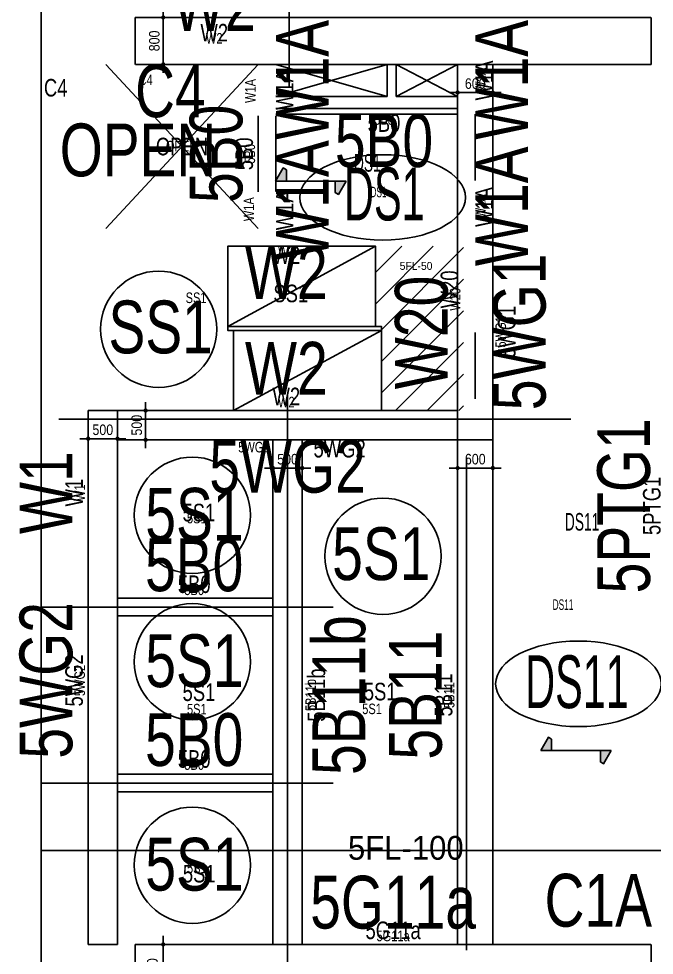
# Model space of a CAD drawing. Header units: millimetres. Extents: x 90970 to 179136, y 102485 to 153500.
# Drawn here: x 90970 to 101807, y 128520 to 144483 of the extents above; entities that cross this region are included whole.
import ezdxf
from ezdxf.enums import TextEntityAlignment as Align

# ---------------------------------------------------------------- set-up
doc = ezdxf.new("R2010")
doc.units = ezdxf.units.MM
doc.linetypes.add('HID', pattern=[2.3, 1.5, -0.8])
doc.layers.get('Defpoints').update_dxf_attribs({"color": 159})
for name, color, linetype in [('^DECK', 130, 'Continuous'), ('A-CEN', 1, 'Continuous'), ('A-HAT', 251, 'Continuous'), ('A-OPEN', 1, 'Continuous'), ('A-TEXT-NOTE', 7, 'Continuous'), ('A-TEXT-NOTE @ 100', 7, 'Continuous'), ('A-TEXT-NOTE @ 300', 7, 'Continuous'), ('A-TEXT-NOTE @ 60', 7, 'Continuous'), ('BEAM-TEXT', 4, 'Continuous'), ('BEAM-TEXT @ 100', 4, 'Continuous'), ('BEAM-TEXT @ 300', 4, 'Continuous'), ('BEAM-TEXT @ 60', 4, 'Continuous'), ('COLUMN-TEXT', 2, 'Continuous'), ('COLUMN-TEXT @ 100', 2, 'Continuous'), ('COLUMN-TEXT @ 300', 2, 'Continuous'), ('COLUMN-TEXT @ 60', 2, 'Continuous'), ('DECK-PL', 4, 'Continuous'), ('DECK-SLAB', 4, 'Continuous'), ('DECK-SLAB @ 100', 4, 'Continuous'), ('DECK-SLAB @ 300', 4, 'Continuous'), ('DECK-SLAB @ 60', 4, 'Continuous'), ('GIRDER-TEXT', 7, 'Continuous'), ('GIRDER-TEXT @ 100', 7, 'Continuous'), ('GIRDER-TEXT @ 300', 7, 'Continuous'), ('GIRDER-TEXT @ 60', 7, 'Continuous'), ('TXT-SLAB', 6, 'Continuous'), ('TXT-SLAB @ 100', 6, 'Continuous'), ('TXT-SLAB @ 300', 6, 'Continuous'), ('TXT-SLAB @ 60', 6, 'Continuous'), ('WALL-TEXT', 6, 'Continuous'), ('WALL-TEXT @ 100', 6, 'Continuous'), ('WALL-TEXT @ 300', 6, 'Continuous'), ('WALL-TEXT @ 60', 6, 'Continuous'), ('레벨', 40, 'Continuous'), ('보(beam)', 4, 'HID'), ('보(girder)', 7, 'HID'), ('슬래브라인', 7, 'Continuous')]:
    doc.layers.add(name, color=color, linetype=linetype)
doc.layers.add('NOPLOT', color=191, linetype='Continuous', plot=False)
doc.styles.add('Gdim', font='Dotum.ttf', dxfattribs={"width": 0.9})
doc.styles.add('Gtx', font='Dotum.ttf')
doc.dimstyles.new('Gdim200', dxfattribs={"dimscale": 200, "dimtxt": 3, "dimasz": 1.2, "dimexe": 2, "dimexo": 3, "dimgap": 1, "dimtad": 1, "dimdsep": 46, "dimlunit": 6, "dimtxsty": 'Gdim', "dimblk1": '_CIDOT', "dimblk2": '_CIDOT', "dimsah": 1, "dimcen": 2.5, "dimdle": 2, "dimclrd": 1, "dimclre": 1, "dimclrt": 3, "dimazin": 2, "dimtfac": 1, "dimtix": 1, "dimtmove": 2, "dimatfit": 3, "dimldrblk": '_CIDOT', "dimfxl": 0, "dimtolj": 1, "dimtzin": 0, "dimarcsym": 0})

# ---------------------------------------------------------------- blocks, each defined once
blk = doc.blocks.new('_CIDOT')
at = {"color": 0, "linetype": 'ByBlock'}
blk.add_line((2, 0), (-1, 0), dxfattribs=at)
at = {"color": 0, "linetype": 'ByBlock', "const_width": 0.5}
blk.add_lwpolyline([(-0.25, 0, 1), (0.25, 0, 1)], format="xyb", close=True, dxfattribs=at)
blk = doc.blocks.new('*D255')
at = {"layer": 'Defpoints', "color": 155, "lineweight": -2, "transparency": 16777216}
for p, q in [((-1925, 650), (-1505, 650)), ((-1625, 222), (-1625, 578)), ((-1925, 150), (-1505, 150))]:
    blk.add_line(p, q, dxfattribs=at)
at = {"layer": 'Defpoints', "color": 0, "transparency": 16777216}
for p in [(-2105, 650), (-1625, 650), (-2105, 150)]:
    blk.add_point(p, dxfattribs=at)
at = {"layer": 'Defpoints', "color": 155, "lineweight": -2, "transparency": 16777216, "xscale": 71.99999999999994, "yscale": 71.99999999999994, "zscale": 71.99999999999994}
for p, rotation in [((-1625, 650), 90), ((-1625, 150), 270)]:
    blk.add_blockref('_CIDOT', p, dxfattribs=dict(at, rotation=rotation))
at = {"layer": 'Defpoints', "color": 3, "transparency": 16777216, "insert": (-1776, 400), "char_height": 180, "attachment_point": 5, "rotation": 90, "style": 'Gdim'}
blk.add_mtext('\\A1;{\\C155;500}', dxfattribs=at)
blk = doc.blocks.new('*D305')
at = {"layer": 'Defpoints', "color": 155, "lineweight": -2, "transparency": 16777216}
for p, q in [((-1725, 800), (-1305, 800)), ((-1425, 72), (-1425, 728)), ((-1725, 0), (-1305, 0))]:
    blk.add_line(p, q, dxfattribs=at)
at = {"layer": 'Defpoints', "color": 0, "transparency": 16777216}
for p in [(-1905, 800), (-1425, 800), (-1905, 0)]:
    blk.add_point(p, dxfattribs=at)
at = {"layer": 'Defpoints', "color": 155, "lineweight": -2, "transparency": 16777216, "xscale": 71.99999999999994, "yscale": 71.99999999999994, "zscale": 71.99999999999994}
for p, rotation in [((-1425, 800), 90), ((-1425, 0), 270)]:
    blk.add_blockref('_CIDOT', p, dxfattribs=dict(at, rotation=rotation))
at = {"layer": 'Defpoints', "color": 3, "transparency": 16777216, "insert": (-1576, 400), "char_height": 180, "attachment_point": 5, "rotation": 90, "style": 'Gdim'}
blk.add_mtext('\\A1;{\\C155;800}', dxfattribs=at)
blk = doc.blocks.new('*D307')
at = {"layer": 'Defpoints', "color": 155, "lineweight": -2, "transparency": 16777216}
for p, q in [((-1725, 900), (-1305, 900)), ((-1425, -28), (-1425, 828)), ((-1725, -100), (-1305, -100))]:
    blk.add_line(p, q, dxfattribs=at)
at = {"layer": 'Defpoints', "color": 0, "transparency": 16777216}
for p in [(-1905, 900), (-1425, 900), (-1905, -100)]:
    blk.add_point(p, dxfattribs=at)
at = {"layer": 'Defpoints', "color": 155, "lineweight": -2, "transparency": 16777216, "xscale": 71.99999999999994, "yscale": 71.99999999999994, "zscale": 71.99999999999994}
for p, rotation in [((-1425, 900), 90), ((-1425, -100), 270)]:
    blk.add_blockref('_CIDOT', p, dxfattribs=dict(at, rotation=rotation))
at = {"layer": 'Defpoints', "color": 3, "transparency": 16777216, "insert": (-1593, 400), "char_height": 180, "attachment_point": 5, "rotation": 90, "style": 'Gdim'}
blk.add_mtext('\\A1;{\\C155;1,000}', dxfattribs=at)
blk = doc.blocks.new('*D329')
at = {"layer": 'Defpoints', "color": 155, "lineweight": -2, "transparency": 16777216}
for p, q in [((-1925, 650), (-1505, 650)), ((-1625, 222), (-1625, 578)), ((-1925, 150), (-1505, 150))]:
    blk.add_line(p, q, dxfattribs=at)
at = {"layer": 'Defpoints', "color": 0, "transparency": 16777216}
for p in [(-2105, 650), (-1625, 650), (-2105, 150)]:
    blk.add_point(p, dxfattribs=at)
at = {"layer": 'Defpoints', "color": 155, "lineweight": -2, "transparency": 16777216, "xscale": 71.99999999999994, "yscale": 71.99999999999994, "zscale": 71.99999999999994}
for p, rotation in [((-1625, 650), 90), ((-1625, 150), 270)]:
    blk.add_blockref('_CIDOT', p, dxfattribs=dict(at, rotation=rotation))
at = {"layer": 'Defpoints', "color": 3, "transparency": 16777216, "insert": (-1776, 400), "char_height": 180, "attachment_point": 5, "rotation": 90, "style": 'Gdim'}
blk.add_mtext('\\A1;{\\C155;500}', dxfattribs=at)
blk = doc.blocks.new('*D331')
at = {"layer": 'Defpoints', "color": 155, "lineweight": -2, "transparency": 16777216}
for p, q in [((-1925, 700), (-1505, 700)), ((-1625, 172), (-1625, 628)), ((-1925, 100), (-1505, 100))]:
    blk.add_line(p, q, dxfattribs=at)
at = {"layer": 'Defpoints', "color": 0, "transparency": 16777216}
for p in [(-2105, 700), (-1625, 700), (-2105, 100)]:
    blk.add_point(p, dxfattribs=at)
at = {"layer": 'Defpoints', "color": 155, "lineweight": -2, "transparency": 16777216, "xscale": 71.99999999999994, "yscale": 71.99999999999994, "zscale": 71.99999999999994}
for p, rotation in [((-1625, 700), 90), ((-1625, 100), 270)]:
    blk.add_blockref('_CIDOT', p, dxfattribs=dict(at, rotation=rotation))
at = {"layer": 'Defpoints', "color": 3, "transparency": 16777216, "insert": (-1776, 400), "char_height": 180, "attachment_point": 5, "rotation": 90, "style": 'Gdim'}
blk.add_mtext('\\A1;{\\C155;600}', dxfattribs=at)
blk = doc.blocks.new('*U1044')
at = {"layer": 'GIRDER-TEXT @ 100', "style": 'Gtx', "width": 0.8}
blk.add_text('5G11a', height=300, dxfattribs=at).set_placement((97354, 128705), align=Align.BOTTOM_CENTER)
at = {"layer": 'GIRDER-TEXT @ 300', "style": 'Gtx', "width": 0.8}
blk.add_text('5G11a', height=900, dxfattribs=at).set_placement((97354, 128705), align=Align.BOTTOM_CENTER)
at = {"layer": 'GIRDER-TEXT @ 60', "style": 'Gtx', "width": 0.8}
blk.add_text('5G11a', height=180, dxfattribs=at).set_placement((97354, 128705), align=Align.BOTTOM_CENTER)
blk = doc.blocks.new('*U1085')
at = {"layer": 'GIRDER-TEXT @ 100', "style": 'Gtx', "width": 0.8}
blk.add_text('5PTG1', height=300, rotation=90, dxfattribs=at).set_placement((102004, 136180), align=Align.BOTTOM_CENTER)
at = {"layer": 'GIRDER-TEXT @ 300', "style": 'Gtx', "width": 0.8}
blk.add_text('5PTG1', height=900, rotation=90, dxfattribs=at).set_placement((102004, 136180), align=Align.BOTTOM_CENTER)
at = {"layer": 'GIRDER-TEXT @ 60', "style": 'Gtx', "width": 0.8}
blk.add_text('5PTG1', height=180, rotation=90, dxfattribs=at).set_placement((103024, 136376), align=Align.BOTTOM_CENTER)
blk = doc.blocks.new('*U1096')
at = {"layer": 'GIRDER-TEXT @ 100', "style": 'Gtx', "width": 0.8}
blk.add_text('5WG2', height=300, rotation=90, dxfattribs=at).set_placement((92154, 133205), align=Align.BOTTOM_CENTER)
at = {"layer": 'GIRDER-TEXT @ 300', "style": 'Gtx', "width": 0.8}
blk.add_text('5WG2', height=900, rotation=90, dxfattribs=at).set_placement((92154, 133205), align=Align.BOTTOM_CENTER)
at = {"layer": 'GIRDER-TEXT @ 60', "style": 'Gtx', "width": 0.8}
blk.add_text('5WG2', height=180, rotation=90, dxfattribs=at).set_placement((92154, 133205), align=Align.BOTTOM_CENTER)
blk = doc.blocks.new('*U1098')
at = {"layer": 'GIRDER-TEXT @ 100', "style": 'Gtx', "width": 0.8}
blk.add_text('5WG2', height=300, dxfattribs=at).set_placement((96442, 137305), align=Align.TOP_CENTER)
at = {"layer": 'GIRDER-TEXT @ 300', "style": 'Gtx', "width": 0.8}
blk.add_text('5WG2', height=900, dxfattribs=at).set_placement((95554, 137305), align=Align.TOP_CENTER)
at = {"layer": 'GIRDER-TEXT @ 60', "style": 'Gtx', "width": 0.8}
blk.add_text('5WG2', height=180, dxfattribs=at).set_placement((94980, 137271), align=Align.TOP_CENTER)
blk = doc.blocks.new('*U1102')
at = {"layer": 'GIRDER-TEXT @ 100', "style": 'Gtx', "width": 0.8}
blk.add_text('5WG1', height=300, rotation=90, dxfattribs=at).set_placement((99141, 139145), align=Align.TOP_CENTER)
at = {"layer": 'GIRDER-TEXT @ 300', "style": 'Gtx', "width": 0.8}
blk.add_text('5WG1', height=900, rotation=90, dxfattribs=at).set_placement((99054, 139145), align=Align.TOP_CENTER)
at = {"layer": 'GIRDER-TEXT @ 60', "style": 'Gtx', "width": 0.8}
blk.add_text('5WG1', height=180, rotation=90, dxfattribs=at).set_placement((99099, 139146), align=Align.TOP_CENTER)
blk = doc.blocks.new('*D337')
at = {"layer": 'Defpoints', "color": 155, "lineweight": -2, "transparency": 16777216}
for p, q in [((-888, 600), (-468, 600)), ((-588, 72), (-588, 528)), ((-888, 0), (-468, 0))]:
    blk.add_line(p, q, dxfattribs=at)
at = {"layer": 'Defpoints', "color": 0, "transparency": 16777216}
for p in [(-1068, 600), (-588, 600), (-1068, 0)]:
    blk.add_point(p, dxfattribs=at)
at = {"layer": 'Defpoints', "color": 155, "lineweight": -2, "transparency": 16777216, "xscale": 71.99999999999994, "yscale": 71.99999999999994, "zscale": 71.99999999999994}
for p, rotation in [((-588, 600), 90), ((-588, 0), 270)]:
    blk.add_blockref('_CIDOT', p, dxfattribs=dict(at, rotation=rotation))
at = {"layer": 'Defpoints', "color": 3, "transparency": 16777216, "insert": (-738, 300), "char_height": 180, "attachment_point": 5, "rotation": 90, "style": 'Gdim'}
blk.add_mtext('\\A1;{\\C155;600}', dxfattribs=at)
blk = doc.blocks.new('*U1106')
at = {"layer": 'BEAM-TEXT @ 100', "style": 'Gtx', "width": 0.8}
blk.add_text('5B11', height=300, rotation=90, dxfattribs=at).set_placement((98454, 132955), align=Align.BOTTOM_CENTER)
at = {"layer": 'BEAM-TEXT @ 300', "style": 'Gtx', "width": 0.8}
blk.add_text('5B11', height=900, rotation=90, dxfattribs=at).set_placement((98454, 132955), align=Align.BOTTOM_CENTER)
at = {"layer": 'BEAM-TEXT @ 60', "style": 'Gtx', "width": 0.8}
blk.add_text('5B11', height=180, rotation=90, dxfattribs=at).set_placement((98454, 132955), align=Align.BOTTOM_CENTER)
blk = doc.blocks.new('*D339')
at = {"layer": 'Defpoints', "color": 155, "lineweight": -2, "transparency": 16777216}
for p, q in [((-888, 550), (-468, 550)), ((-588, 122), (-588, 478)), ((-888, 50), (-468, 50))]:
    blk.add_line(p, q, dxfattribs=at)
at = {"layer": 'Defpoints', "color": 0, "transparency": 16777216}
for p in [(-1068, 550), (-588, 550), (-1068, 50)]:
    blk.add_point(p, dxfattribs=at)
at = {"layer": 'Defpoints', "color": 155, "lineweight": -2, "transparency": 16777216, "xscale": 71.99999999999994, "yscale": 71.99999999999994, "zscale": 71.99999999999994}
for p, rotation in [((-588, 550), 90), ((-588, 50), 270)]:
    blk.add_blockref('_CIDOT', p, dxfattribs=dict(at, rotation=rotation))
at = {"layer": 'Defpoints', "color": 3, "transparency": 16777216, "insert": (-738, 300), "char_height": 180, "attachment_point": 5, "rotation": 90, "style": 'Gdim'}
blk.add_mtext('\\A1;{\\C155;500}', dxfattribs=at)
blk = doc.blocks.new('*U1107')
at = {"layer": 'BEAM-TEXT @ 100', "style": 'Gtx', "width": 0.8}
blk.add_text('5B11b', height=300, rotation=90, dxfattribs=at).set_placement((96285, 132955), align=Align.BOTTOM_CENTER)
at = {"layer": 'BEAM-TEXT @ 300', "style": 'Gtx', "width": 0.8}
blk.add_text('5B11b', height=900, rotation=90, dxfattribs=at).set_placement((97148, 132955), align=Align.BOTTOM_CENTER)
at = {"layer": 'BEAM-TEXT @ 60', "style": 'Gtx', "width": 0.8}
blk.add_text('5B11b', height=180, rotation=90, dxfattribs=at).set_placement((96092, 132955), align=Align.BOTTOM_CENTER)
blk = doc.blocks.new('*U1116')
at = {"layer": 'BEAM-TEXT @ 100', "style": 'Gtx', "width": 0.8}
blk.add_text('5B0', height=300, rotation=90, dxfattribs=at).set_placement((95054, 142180), align=Align.BOTTOM_CENTER)
at = {"layer": 'BEAM-TEXT @ 300', "style": 'Gtx', "width": 0.8}
blk.add_text('5B0', height=900, rotation=90, dxfattribs=at).set_placement((95054, 142180), align=Align.BOTTOM_CENTER)
at = {"layer": 'BEAM-TEXT @ 60', "style": 'Gtx', "width": 0.8}
blk.add_text('5B0', height=180, rotation=90, dxfattribs=at).set_placement((95054, 142180), align=Align.BOTTOM_CENTER)
blk = doc.blocks.new('*U1122')
at = {"layer": 'WALL-TEXT @ 100', "style": 'Gtx', "width": 0.8}
blk.add_text('W1', height=300, rotation=90, dxfattribs=at).set_placement((92154, 136405, 0), align=Align.BOTTOM_CENTER)
at = {"layer": 'WALL-TEXT @ 300', "style": 'Gtx', "width": 0.8}
blk.add_text('W1', height=900, rotation=90, dxfattribs=at).set_placement((92154, 136405, 0), align=Align.BOTTOM_CENTER)
at = {"layer": 'WALL-TEXT @ 60', "style": 'Gtx', "width": 0.8}
blk.add_text('W1', height=180, rotation=90, dxfattribs=at).set_placement((92154, 136405, 0), align=Align.BOTTOM_CENTER)
blk = doc.blocks.new('*U1134')
at = {"layer": 'WALL-TEXT @ 100', "style": 'Gtx', "width": 0.8}
blk.add_text('W2', height=300, dxfattribs=at).set_placement((95533, 137805, 0), align=Align.BOTTOM_CENTER)
at = {"layer": 'WALL-TEXT @ 300', "style": 'Gtx', "width": 0.8}
blk.add_text('W2', height=900, dxfattribs=at).set_placement((95533, 137805, 0), align=Align.BOTTOM_CENTER)
at = {"layer": 'WALL-TEXT @ 60', "style": 'Gtx', "width": 0.8}
blk.add_text('W2', height=180, dxfattribs=at).set_placement((95533, 137805, 0), align=Align.BOTTOM_CENTER)
blk = doc.blocks.new('*U1135')
at = {"layer": 'WALL-TEXT @ 100', "style": 'Gtx', "width": 0.8}
blk.add_text('W20', height=300, rotation=90, dxfattribs=at).set_placement((98554, 139870, 0), align=Align.BOTTOM_CENTER)
at = {"layer": 'WALL-TEXT @ 300', "style": 'Gtx', "width": 0.8}
blk.add_text('W20', height=900, rotation=90, dxfattribs=at).set_placement((98554, 139135, 0), align=Align.BOTTOM_CENTER)
at = {"layer": 'WALL-TEXT @ 60', "style": 'Gtx', "width": 0.8}
blk.add_text('W20', height=180, rotation=90, dxfattribs=at).set_placement((98555, 139701, 0), align=Align.BOTTOM_CENTER)
blk = doc.blocks.new('*U1136')
at = {"layer": 'WALL-TEXT @ 100', "style": 'Gtx', "width": 0.8}
blk.add_text('W2', height=300, dxfattribs=at).set_placement((95533, 140605, 0), align=Align.TOP_CENTER)
at = {"layer": 'WALL-TEXT @ 300', "style": 'Gtx', "width": 0.8}
blk.add_text('W2', height=900, dxfattribs=at).set_placement((95533, 140605, 0), align=Align.TOP_CENTER)
at = {"layer": 'WALL-TEXT @ 60', "style": 'Gtx', "width": 0.8}
blk.add_text('W2', height=180, dxfattribs=at).set_placement((95533, 140605, 0), align=Align.TOP_CENTER)
blk = doc.blocks.new('*U1137')
at = {"layer": 'WALL-TEXT @ 100', "style": 'Gtx', "width": 0.8}
blk.add_text('W2', height=300, dxfattribs=at).set_placement((94304, 144005, 0), align=Align.BOTTOM_CENTER)
at = {"layer": 'WALL-TEXT @ 300', "style": 'Gtx', "width": 0.8}
blk.add_text('W2', height=900, dxfattribs=at).set_placement((94304, 144005, 0), align=Align.BOTTOM_CENTER)
at = {"layer": 'WALL-TEXT @ 60', "style": 'Gtx', "width": 0.8}
blk.add_text('W2', height=180, dxfattribs=at).set_placement((94304, 144005, 0), align=Align.BOTTOM_CENTER)
blk = doc.blocks.new('*U1138')
at = {"layer": 'WALL-TEXT @ 100', "style": 'Gtx', "width": 0.8}
blk.add_text('W1A', height=300, rotation=90, dxfattribs=at).set_placement((95354, 143268, 0), align=Align.TOP_CENTER)
at = {"layer": 'WALL-TEXT @ 300', "style": 'Gtx', "width": 0.8}
blk.add_text('W1A', height=900, rotation=90, dxfattribs=at).set_placement((95354, 143442, 0), align=Align.TOP_CENTER)
at = {"layer": 'WALL-TEXT @ 60', "style": 'Gtx', "width": 0.8}
blk.add_text('W1A', height=180, rotation=90, dxfattribs=at).set_placement((94831, 143252, 0), align=Align.TOP_CENTER)
blk = doc.blocks.new('*U1139')
at = {"layer": 'WALL-TEXT @ 100', "style": 'Gtx', "width": 0.8}
blk.add_text('W1A', height=300, rotation=90, dxfattribs=at).set_placement((98754, 143430, 0), align=Align.TOP_CENTER)
at = {"layer": 'WALL-TEXT @ 300', "style": 'Gtx', "width": 0.8}
blk.add_text('W1A', height=900, rotation=90, dxfattribs=at).set_placement((98754, 143442, 0), align=Align.TOP_CENTER)
at = {"layer": 'WALL-TEXT @ 60', "style": 'Gtx', "width": 0.8}
blk.add_text('W1A', height=180, rotation=90, dxfattribs=at).set_placement((98754, 143442, 0), align=Align.TOP_CENTER)
blk = doc.blocks.new('*U1151')
at = {"layer": 'BEAM-TEXT @ 100', "style": 'Gtx', "width": 0.8}
blk.add_text('5B0', height=300, dxfattribs=at).set_placement((97198, 142855), align=Align.TOP_CENTER)
at = {"layer": 'BEAM-TEXT @ 300', "style": 'Gtx', "width": 0.8}
blk.add_text('5B0', height=900, dxfattribs=at).set_placement((97198, 142855), align=Align.TOP_CENTER)
at = {"layer": 'BEAM-TEXT @ 60', "style": 'Gtx', "width": 0.8}
blk.add_text('5B0', height=180, dxfattribs=at).set_placement((97198, 142855), align=Align.TOP_CENTER)
blk = doc.blocks.new('*U1219')
at = {"layer": 'COLUMN-TEXT @ 100', "color": 3, "style": 'Gtx', "width": 0.8}
blk.add_text('C4', height=300, dxfattribs=at).set_placement((91400, 143457), align=Align.TOP_LEFT)
at = {"layer": 'COLUMN-TEXT @ 300', "color": 3, "style": 'Gtx', "width": 0.8}
blk.add_text('C4', height=900, dxfattribs=at).set_placement((92954, 143705), align=Align.TOP_LEFT)
at = {"layer": 'COLUMN-TEXT @ 60', "color": 3, "style": 'Gtx', "width": 0.8}
blk.add_text('C4', height=180, dxfattribs=at).set_placement((93014, 143532), align=Align.TOP_LEFT)
blk = doc.blocks.new('*U1235')
at = {"layer": 'COLUMN-TEXT @ 100', "color": 3, "style": 'Gtx', "width": 0.8}
blk.add_text('C1A', height=300, dxfattribs=at).set_placement((102960, 127205), align=Align.TOP_LEFT)
at = {"layer": 'COLUMN-TEXT @ 300', "color": 3, "style": 'Gtx', "width": 0.8}
blk.add_text('C1A', height=900, dxfattribs=at).set_placement((99936, 129908), align=Align.TOP_LEFT)
at = {"layer": 'COLUMN-TEXT @ 60', "color": 3, "style": 'Gtx', "width": 0.8}
blk.add_text('C1A', height=180, dxfattribs=at).set_placement((102782, 127312), align=Align.TOP_LEFT)
blk = doc.blocks.new('*U1244')
at = {"layer": 'WALL-TEXT @ 100', "style": 'Gtx', "width": 0.8}
blk.add_text('W1A', height=300, rotation=90, dxfattribs=at).set_placement((98754, 141274, 0), align=Align.TOP_CENTER)
at = {"layer": 'WALL-TEXT @ 300', "style": 'Gtx', "width": 0.8}
blk.add_text('W1A', height=900, rotation=90, dxfattribs=at).set_placement((98754, 141286, 0), align=Align.TOP_CENTER)
at = {"layer": 'WALL-TEXT @ 60', "style": 'Gtx', "width": 0.8}
blk.add_text('W1A', height=180, rotation=90, dxfattribs=at).set_placement((98754, 141286, 0), align=Align.TOP_CENTER)
blk = doc.blocks.new('*U1245')
at = {"layer": 'WALL-TEXT @ 100', "style": 'Gtx', "width": 0.8}
blk.add_text('W1A', height=300, rotation=90, dxfattribs=at).set_placement((95354, 141218, 0), align=Align.TOP_CENTER)
at = {"layer": 'WALL-TEXT @ 300', "style": 'Gtx', "width": 0.8}
blk.add_text('W1A', height=900, rotation=90, dxfattribs=at).set_placement((95354, 141392, 0), align=Align.TOP_CENTER)
at = {"layer": 'WALL-TEXT @ 60', "style": 'Gtx', "width": 0.8}
blk.add_text('W1A', height=180, rotation=90, dxfattribs=at).set_placement((94804, 141237, 0), align=Align.TOP_CENTER)
blk = doc.blocks.new('*U1265')
at = {"layer": 'TXT-SLAB @ 100', "style": 'Gtx', "width": 0.8}
blk.add_text('SS1', height=300, dxfattribs=at).set_placement((95312, 139651))
at = {"layer": 'TXT-SLAB @ 300', "style": 'Gtx', "width": 0.8}
blk.add_text('SS1', height=900, dxfattribs=at).set_placement((92500, 138780))
at = {"layer": 'TXT-SLAB @ 60', "style": 'Gtx', "width": 0.8}
blk.add_text('SS1', height=180, dxfattribs=at).set_placement((93816, 139637))
blk = doc.blocks.new('*U1272')
at = {"layer": 'TXT-SLAB @ 100', "style": 'Gtx', "width": 0.8}
blk.add_text('5S1', height=300, dxfattribs=at).set_placement((96854, 132864))
at = {"layer": 'TXT-SLAB @ 300', "style": 'Gtx', "width": 0.8}
blk.add_text('5S1', height=900, dxfattribs=at).set_placement((96314, 134915))
at = {"layer": 'TXT-SLAB @ 60', "style": 'Gtx', "width": 0.8}
blk.add_text('5S1', height=180, dxfattribs=at).set_placement((96827, 132630))
blk = doc.blocks.new('*U1275')
at = {"layer": 'DECK-SLAB @ 100', "style": 'Gtx', "width": 0.6}
blk.add_text('DS1', height=300, dxfattribs=at).set_placement((96685, 141876, 0))
at = {"layer": 'DECK-SLAB @ 300', "style": 'Gtx', "width": 0.6}
blk.add_text('DS1', height=900, dxfattribs=at).set_placement((96517, 141046, 0))
at = {"layer": 'DECK-SLAB @ 60', "style": 'Gtx', "width": 0.6}
blk.add_text('DS1', height=180, dxfattribs=at).set_placement((96967, 141440, 0))
blk = doc.blocks.new('*U1276')
at = {"layer": 'DECK-SLAB @ 100', "style": 'Gtx', "width": 0.6}
blk.add_text('DS11', height=300, dxfattribs=at).set_placement((100281, 135758, 0))
at = {"layer": 'DECK-SLAB @ 300', "style": 'Gtx', "width": 0.6}
blk.add_text('DS11', height=900, dxfattribs=at).set_placement((99606, 132732, 0))
at = {"layer": 'DECK-SLAB @ 60', "style": 'Gtx', "width": 0.6}
blk.add_text('DS11', height=180, dxfattribs=at).set_placement((100074, 134407, 0))
blk = doc.blocks.new('*U1337')
at = {"layer": 'A-TEXT-NOTE @ 100', "style": 'Gtx', "width": 0.8}
blk.add_text('OPEN', height=300, dxfattribs=at).set_placement((93754, 142305), align=Align.MIDDLE_CENTER)
at = {"layer": 'A-TEXT-NOTE @ 300', "style": 'Gtx', "width": 0.8}
blk.add_text('OPEN', height=900, dxfattribs=at).set_placement((93004, 142247), align=Align.MIDDLE_CENTER)
at = {"layer": 'A-TEXT-NOTE @ 60', "style": 'Gtx', "width": 0.8}
blk.add_text('OPEN', height=180, dxfattribs=at).set_placement((93747, 142311), align=Align.MIDDLE_CENTER)
blk = doc.blocks.new('A$C58C40D4B')
at = {"layer": 'DECK-PL'}
for points in [[(600, 2), (471, 228), (415, 196), (415, 2)], [(-600, 2), (-471, -223), (-415, -192), (-415, 2)]]:
    blk.add_hatch(color=256, dxfattribs=at).paths.add_polyline_path(points)
blk.add_line((-600, 2), (600, 2), dxfattribs=at)
for points in [[(600, 2), (471, 228), (415, 196), (415, 2), (415, 2), (471, 2), (600, 2)], [(-600, 2), (-471, -223), (-415, -192), (-415, 2), (-415, 2), (-471, 2), (-600, 2)]]:
    blk.add_lwpolyline(points, dxfattribs=at)
blk = doc.blocks.new('*U1349')
at = {"layer": 'TXT-SLAB @ 100', "style": 'Gtx', "width": 0.8}
blk.add_text('5S1', height=300, dxfattribs=at).set_placement((93763, 135915))
at = {"layer": 'TXT-SLAB @ 300', "style": 'Gtx', "width": 0.8}
blk.add_text('5S1', height=900, dxfattribs=at).set_placement((93128, 135587))
at = {"layer": 'TXT-SLAB @ 60', "style": 'Gtx', "width": 0.8}
blk.add_text('5S1', height=180, dxfattribs=at).set_placement((93839, 135882))
blk = doc.blocks.new('*U1350')
at = {"layer": 'TXT-SLAB @ 100', "style": 'Gtx', "width": 0.8}
blk.add_text('5S1', height=300, dxfattribs=at).set_placement((93764, 132854))
at = {"layer": 'TXT-SLAB @ 300', "style": 'Gtx', "width": 0.8}
blk.add_text('5S1', height=900, dxfattribs=at).set_placement((93128, 133090))
at = {"layer": 'TXT-SLAB @ 60', "style": 'Gtx', "width": 0.8}
blk.add_text('5S1', height=180, dxfattribs=at).set_placement((93839, 132625))
blk = doc.blocks.new('*U1351')
at = {"layer": 'TXT-SLAB @ 100', "style": 'Gtx', "width": 0.8}
blk.add_text('5S1', height=300, dxfattribs=at).set_placement((93769, 129761))
at = {"layer": 'TXT-SLAB @ 300', "style": 'Gtx', "width": 0.8}
blk.add_text('5S1', height=900, dxfattribs=at).set_placement((93128, 129622))
at = {"layer": 'TXT-SLAB @ 60', "style": 'Gtx', "width": 0.8}
blk.add_text('5S1', height=180, dxfattribs=at).set_placement((93839, 129917))
blk = doc.blocks.new('*U1352')
at = {"layer": 'BEAM-TEXT @ 100', "style": 'Gtx', "width": 0.8}
blk.add_text('5B0', height=300, dxfattribs=at).set_placement((93962, 134605), align=Align.BOTTOM_CENTER)
at = {"layer": 'BEAM-TEXT @ 300', "style": 'Gtx', "width": 0.8}
blk.add_text('5B0', height=900, dxfattribs=at).set_placement((93962, 134455), align=Align.BOTTOM_CENTER)
at = {"layer": 'BEAM-TEXT @ 60', "style": 'Gtx', "width": 0.8}
blk.add_text('5B0', height=180, dxfattribs=at).set_placement((93962, 134605), align=Align.BOTTOM_CENTER)
blk = doc.blocks.new('*U1353')
at = {"layer": 'BEAM-TEXT @ 100', "style": 'Gtx', "width": 0.8}
blk.add_text('5B0', height=300, dxfattribs=at).set_placement((93962, 131626), align=Align.BOTTOM_CENTER)
at = {"layer": 'BEAM-TEXT @ 300', "style": 'Gtx', "width": 0.8}
blk.add_text('5B0', height=900, dxfattribs=at).set_placement((93962, 131476), align=Align.BOTTOM_CENTER)
at = {"layer": 'BEAM-TEXT @ 60', "style": 'Gtx', "width": 0.8}
blk.add_text('5B0', height=180, dxfattribs=at).set_placement((93962, 131626), align=Align.BOTTOM_CENTER)
blk = doc.blocks.new('*U256')
at = {"layer": 'Defpoints'}
for p, q in [((-2105.451, 650), (-2105.451, 150)), ((6994.549, 650), (6994.549, 150))]:
    blk.add_line(p, q, dxfattribs=at)
at = {"layer": '보(girder)'}
for p, q in [((-2105.451, 650), (6994.549, 650)), ((6994.549, 150), (-2105.451, 150))]:
    blk.add_line(p, q, dxfattribs=at)
at = {"layer": 'Defpoints'}
dim = blk.add_linear_dim(base=(-1625.451, 650), p1=(-2105.451, 150), p2=(-2105.451, 650), angle=90, text='{\\C155;<>}', dimstyle='Gdim200', override={"dimscale": 60, "dimzin": 8, "dimclrd": 155, "dimclre": 155}, dxfattribs=at)
dim.commit()
dim.dimension.update_dxf_attribs({"geometry": '*D255', "text_midpoint": (-1775.573, 400)})
blk = doc.blocks.new('*U306')
at = {"layer": 'Defpoints'}
for p, q in [((-1905.451, 800), (-1905.451, 0)), ((6894.549, 800), (6894.549, 0))]:
    blk.add_line(p, q, dxfattribs=at)
at = {"layer": '보(girder)'}
for p, q in [((-1905.451, 800), (6894.549, 800)), ((6894.549, 0), (-1905.451, 0))]:
    blk.add_line(p, q, dxfattribs=at)
at = {"layer": 'Defpoints'}
dim = blk.add_linear_dim(base=(-1425.451, 800), p1=(-1905.451, 0), p2=(-1905.451, 800), angle=90, text='{\\C155;<>}', dimstyle='Gdim200', override={"dimscale": 60, "dimzin": 8, "dimclrd": 155, "dimclre": 155}, dxfattribs=at)
dim.commit()
dim.dimension.update_dxf_attribs({"geometry": '*D305', "text_midpoint": (-1575.573, 400)})
blk = doc.blocks.new('*U308')
at = {"layer": 'Defpoints'}
for p, q in [((-1905.451, 900), (-1905.451, -100)), ((6894.549, 900), (6894.549, -100))]:
    blk.add_line(p, q, dxfattribs=at)
at = {"layer": '보(girder)'}
for p, q in [((-1905.451, 900), (6894.549, 900)), ((6894.549, -100), (-1905.451, -100))]:
    blk.add_line(p, q, dxfattribs=at)
at = {"layer": 'Defpoints'}
dim = blk.add_linear_dim(base=(-1425.451, 900), p1=(-1905.451, -100), p2=(-1905.451, 900), angle=90, text='{\\C155;<>}', dimstyle='Gdim200', override={"dimscale": 60, "dimzin": 8, "dimclrd": 155, "dimclre": 155}, dxfattribs=at)
dim.commit()
dim.dimension.update_dxf_attribs({"geometry": '*D307', "text_midpoint": (-1592.914, 400)})
blk = doc.blocks.new('*U330')
at = {"layer": 'Defpoints'}
for p, q in [((-2105.451, 650), (-2105.451, 150)), ((3694.549, 650), (3694.549, 150))]:
    blk.add_line(p, q, dxfattribs=at)
at = {"layer": '보(girder)'}
for p, q in [((-2105.451, 650), (3694.549, 650)), ((3694.549, 150), (-2105.451, 150))]:
    blk.add_line(p, q, dxfattribs=at)
at = {"layer": 'Defpoints'}
dim = blk.add_linear_dim(base=(-1625.451, 650), p1=(-2105.451, 150), p2=(-2105.451, 650), angle=90, text='{\\C155;<>}', dimstyle='Gdim200', override={"dimscale": 60, "dimzin": 8, "dimclrd": 155, "dimclre": 155}, dxfattribs=at)
dim.commit()
dim.dimension.update_dxf_attribs({"geometry": '*D329', "text_midpoint": (-1775.573, 400)})
blk = doc.blocks.new('*U332')
at = {"layer": 'Defpoints'}
for p, q in [((-2105.451, 700), (-2105.451, 100)), ((4294.549, 700), (4294.549, 100))]:
    blk.add_line(p, q, dxfattribs=at)
at = {"layer": '보(girder)'}
for p, q in [((-2105.451, 700), (4294.549, 700)), ((4294.549, 100), (-2105.451, 100))]:
    blk.add_line(p, q, dxfattribs=at)
at = {"layer": 'Defpoints'}
dim = blk.add_linear_dim(base=(-1625.451, 700), p1=(-2105.451, 100), p2=(-2105.451, 700), angle=90, text='{\\C155;<>}', dimstyle='Gdim200', override={"dimscale": 60, "dimzin": 8, "dimclrd": 155, "dimclre": 155}, dxfattribs=at)
dim.commit()
dim.dimension.update_dxf_attribs({"geometry": '*D331', "text_midpoint": (-1775.573, 400)})
blk = doc.blocks.new('*U338')
at = {"layer": 'Defpoints'}
for p, q in [((-1067.879, 600), (-1067.879, 0)), ((7532.121, 600), (7532.121, 0))]:
    blk.add_line(p, q, dxfattribs=at)
at = {"layer": '보(beam)'}
for p, q in [((7532.121, 600), (-1067.879, 600)), ((-1067.879, 0), (7532.121, 0))]:
    blk.add_line(p, q, dxfattribs=at)
at = {"layer": 'Defpoints'}
dim = blk.add_linear_dim(base=(-587.879, 600), p1=(-1067.879, 0), p2=(-1067.879, 600), angle=90, text='{\\C155;<>}', dimstyle='Gdim200', override={"dimscale": 60, "dimzin": 8, "dimclrd": 155, "dimclre": 155}, dxfattribs=at)
dim.commit()
dim.dimension.update_dxf_attribs({"geometry": '*D337', "text_midpoint": (-738.001, 300)})
blk = doc.blocks.new('*U340')
at = {"layer": 'Defpoints'}
for p, q in [((-1067.879, 550), (-1067.879, 50)), ((7532.121, 550), (7532.121, 50))]:
    blk.add_line(p, q, dxfattribs=at)
at = {"layer": '보(beam)'}
for p, q in [((7532.121, 550), (-1067.879, 550)), ((-1067.879, 50), (7532.121, 50))]:
    blk.add_line(p, q, dxfattribs=at)
at = {"layer": 'Defpoints'}
dim = blk.add_linear_dim(base=(-587.879, 550), p1=(-1067.879, 50), p2=(-1067.879, 550), angle=90, text='{\\C155;<>}', dimstyle='Gdim200', override={"dimscale": 60, "dimzin": 8, "dimclrd": 155, "dimclre": 155}, dxfattribs=at)
dim.commit()
dim.dimension.update_dxf_attribs({"geometry": '*D339', "text_midpoint": (-738.001, 300)})

msp = doc.modelspace()

# ---------------------------------------------------------------- hatches: boundary and pattern name
at = {"layer": 'A-HAT', "transparency": 33554687}
h = msp.add_hatch(dxfattribs=at)
h.set_pattern_fill('ANSI31', color=256, scale=120)
h.paths.add_polyline_path([(97154, 137805), (97154, 139240), (97054, 139240), (97054, 140605), (98554, 140605), (98554, 137805)])

# ---------------------------------------------------------------- linework, layer by layer
at = {"layer": '^DECK', "color": 0}
for centre in [(93356, 139191), (93930, 136020), (97181, 135321), (93930, 133523), (93930, 130055)]:
    msp.add_circle(centre, 991, dxfattribs=at)
for centre in [(97176, 141437), (100514, 133147)]:
    msp.add_ellipse(centre, major_axis=(1412, 0), ratio=0.516176, dxfattribs=at)
at = {"layer": 'A-CEN'}
for p, q in [((95579, 150915), (95579, 143310)), ((95554, 138081), (95554, 127460)), ((98604, 128605), (98604, 137005)), ((91354, 134455), (96329, 134455)), ((91354, 131455), (96329, 131455))]:
    msp.add_line(p, q, dxfattribs=at)
at = {"layer": 'A-HAT'}
msp.add_line((91654, 137655), (100383, 137655), dxfattribs=at)
at = {"layer": 'A-OPEN'}
for p, q in [((95054, 140905), (92454, 143705)), ((95054, 143705), (92454, 140905)), ((95354, 143155), (97254, 143705)), ((97254, 143155), (95354, 143705)), ((97404, 143705), (98454, 143155)), ((98454, 143705), (97404, 143155)), ((97054, 140605), (94534, 139240)), ((97154, 139170), (94634, 137805))]:
    msp.add_line(p, q, dxfattribs=at)
at = {"layer": 'A-OPEN', "linetype": 'HID'}
msp.add_line((98454, 143155), (97404, 143155), dxfattribs=at)
at = {"layer": 'NOPLOT'}
for points in [[(91354, 150005), (103354, 150005), (103354, 122185), (91354, 122185)], [(91354, 130305), (103354, 130305), (103354, 102485), (91354, 102485)]]:
    msp.add_lwpolyline(points, close=True, dxfattribs=at)
at = {"layer": '보(beam)'}
for p, q in [((98454, 142855), (95354, 142855)), ((95354, 142830), (95354, 141530))]:
    msp.add_line(p, q, dxfattribs=at)
at = {"layer": '보(beam)', "linetype": 'HID'}
for p, q in [((92654, 134605), (95304, 134605)), ((92654, 134305), (95304, 134305)), ((92654, 131605), (95304, 131605)), ((92654, 131305), (95304, 131305))]:
    msp.add_line(p, q, dxfattribs=at)
at = {"layer": '슬래브라인'}
for p, q in [((97254, 143705), (97254, 143155)), ((97404, 143705), (97404, 143155)), ((97254, 143155), (95354, 143155)), ((98454, 143155), (97404, 143155)), ((98454, 142955), (95354, 142955)), ((95054, 142830), (95054, 141530)), ((98754, 141725), (98754, 142855)), ((98754, 138005), (98754, 139135))]:
    msp.add_line(p, q, dxfattribs=at)
at = {"layer": '슬래브라인', "elevation": 0}
for points in [[(94534, 139240), (97054, 139240), (97054, 140605), (94534, 140605)], [(94534, 139240), (97154, 139240), (97154, 139170), (94534, 139170)], [(94634, 139170), (97154, 139170), (97154, 137805), (94634, 137805)]]:
    msp.add_lwpolyline(points, close=True, dxfattribs=at)

# ---------------------------------------------------------------- block references
at = {"layer": 'A-TEXT-NOTE'}
msp.add_blockref('*U1337', (0, 0), dxfattribs=at)
at = {"layer": 'BEAM-TEXT'}
for name in ['*U1116', '*U1151', '*U1352', '*U1107', '*U1106', '*U1353']:
    msp.add_blockref(name, (0, 0), dxfattribs=at)
at = {"layer": 'COLUMN-TEXT'}
for name in ['*U1219', '*U1235']:
    msp.add_blockref(name, (0, 0), dxfattribs=at)
at = {"layer": 'DECK-PL', "xscale": -1}
for p in [(95951, 141711), (100472, 132007)]:
    msp.add_blockref('A$C58C40D4B', p, dxfattribs=at)
at = {"layer": 'DECK-SLAB'}
for name in ['*U1275', '*U1276']:
    msp.add_blockref(name, (0, 0), dxfattribs=at)
at = {"layer": 'GIRDER-TEXT'}
for name in ['*U1102', '*U1085', '*U1098', '*U1096', '*U1044']:
    msp.add_blockref(name, (0, 0), dxfattribs=at)
at = {"layer": 'TXT-SLAB'}
for name in ['*U1265', '*U1349', '*U1272', '*U1350', '*U1351']:
    msp.add_blockref(name, (0, 0), dxfattribs=at)
at = {"layer": 'WALL-TEXT'}
for name in ['*U1137', '*U1138', '*U1139', '*U1245', '*U1244', '*U1136', '*U1135', '*U1134', '*U1122']:
    msp.add_blockref(name, (0, 0), dxfattribs=at)
at = {"layer": '보(beam)', "rotation": 270}
for name, p in [('*U340', (95254, 136237)), ('*U338', (98454, 136237))]:
    msp.add_blockref(name, p, dxfattribs=at)
at = {"layer": '보(girder)'}
for name, p in [('*U306', (94859, 143705)), ('*U330', (94759, 137155)), ('*U308', (94859, 127805))]:
    msp.add_blockref(name, p, dxfattribs=at)
at = {"layer": '보(girder)', "rotation": 270}
for name, p in [('*U332', (98354, 141600)), ('*U256', (92004, 135700))]:
    msp.add_blockref(name, p, dxfattribs=at)

# ---------------------------------------------------------------- texts
at = {"layer": '레벨', "style": 'Gtx'}
for s, height, p in [('5FL-50', 135, (97745, 140270, 0)), ('5FL-100', 405, (97570, 130351, 0))]:
    msp.add_text(s, height=height, dxfattribs=at).set_placement(p, align=Align.MIDDLE_CENTER)

doc.saveas('drawing.dxf')
